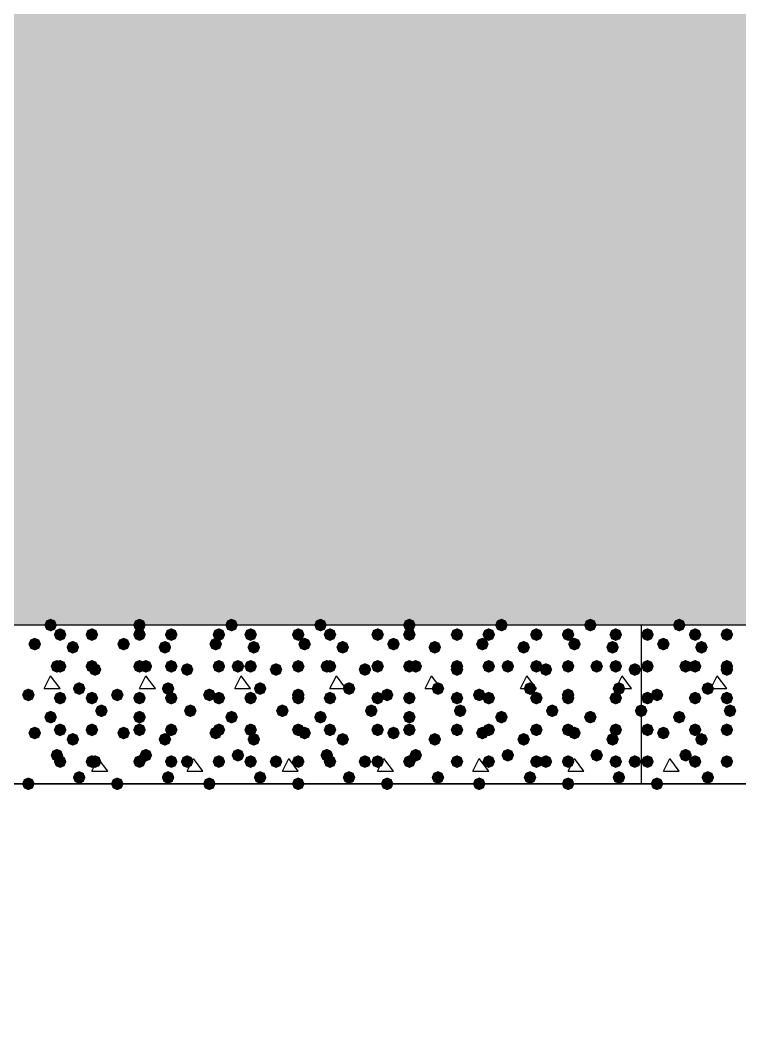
# Model space of a CAD drawing. Header units: millimetres. Extents: x 0 to 420, y 0 to 297.
# Drawn here: x 101.75 to 111.34, y 179.98 to 193.61 of the extents above; entities that cross this region are included whole.
import ezdxf

# ---------------------------------------------------------------- set-up
doc = ezdxf.new("R2010")
doc.units = ezdxf.units.MM
doc.layers.get('0').update_dxf_attribs({"linetype": 'CONTINUOUS'})

msp = doc.modelspace()

# ---------------------------------------------------------------- hatches: boundary and pattern name
at = {"true_color": 0x000008}
h = msp.add_hatch(color=0, dxfattribs=at)
h.paths.add_polyline_path([(194.775667, 204.639333), (33.401, 204.639333), (194.775667, 185.547)], flags=0)
h.paths.add_polyline_path([(33.401, 204.639333), (194.775667, 185.547), (33.401, 185.547)], flags=0)
for points in [[(102.235, 185.547), (102.210129, 185.487204), (102.150333, 185.462333), (102.090538, 185.487204), (102.065667, 185.547), (102.090537, 185.606796), (102.150333, 185.631667), (102.210129, 185.606796)], [(103.420333, 185.547), (103.395463, 185.487204), (103.335667, 185.462333), (103.275871, 185.487204), (103.251, 185.547), (103.275871, 185.606796), (103.335667, 185.631667), (103.395462, 185.606796)], [(104.648, 185.547), (104.623129, 185.487204), (104.563333, 185.462333), (104.503537, 185.487204), (104.478667, 185.547), (104.503537, 185.606796), (104.563333, 185.631667), (104.623129, 185.606796)], [(105.833333, 185.547), (105.808463, 185.487204), (105.748667, 185.462333), (105.688871, 185.487204), (105.664, 185.547), (105.688871, 185.606796), (105.748667, 185.631667), (105.808462, 185.606796)], [(107.018667, 185.547), (106.993796, 185.487204), (106.934, 185.462333), (106.874204, 185.487204), (106.849333, 185.547), (106.874204, 185.606796), (106.934, 185.631667), (106.993796, 185.606796)], [(108.246333, 185.547), (108.221463, 185.487204), (108.161667, 185.462333), (108.101871, 185.487204), (108.077, 185.547), (108.101871, 185.606796), (108.161667, 185.631667), (108.221462, 185.606796)], [(109.431667, 185.547), (109.406796, 185.487204), (109.347, 185.462333), (109.287204, 185.487204), (109.262333, 185.547), (109.287204, 185.606796), (109.347, 185.631667), (109.406796, 185.606796)], [(102.362, 185.42), (102.337129, 185.360204), (102.277333, 185.335333), (102.217538, 185.360204), (102.192667, 185.42), (102.217537, 185.479796), (102.277333, 185.504667), (102.337129, 185.479796)], [(102.785333, 185.42), (102.760463, 185.360204), (102.700667, 185.335333), (102.640871, 185.360204), (102.616, 185.42), (102.640871, 185.479796), (102.700667, 185.504667), (102.760462, 185.479796)], [(103.420333, 185.42), (103.395463, 185.360204), (103.335667, 185.335333), (103.275871, 185.360204), (103.251, 185.42), (103.275871, 185.479796), (103.335667, 185.504667), (103.395462, 185.479796)], [(103.843667, 185.42), (103.818796, 185.360204), (103.759, 185.335333), (103.699204, 185.360204), (103.674333, 185.42), (103.699204, 185.479796), (103.759, 185.504667), (103.818796, 185.479796)], [(104.478667, 185.42), (104.453796, 185.360204), (104.394, 185.335333), (104.334204, 185.360204), (104.309333, 185.42), (104.334204, 185.479796), (104.394, 185.504667), (104.453796, 185.479796)], [(104.902, 185.42), (104.877129, 185.360204), (104.817333, 185.335333), (104.757538, 185.360204), (104.732667, 185.42), (104.757537, 185.479796), (104.817333, 185.504667), (104.877129, 185.479796)], [(105.537, 185.42), (105.512129, 185.360204), (105.452333, 185.335333), (105.392538, 185.360204), (105.367667, 185.42), (105.392537, 185.479796), (105.452333, 185.504667), (105.512129, 185.479796)], [(105.960333, 185.42), (105.935463, 185.360204), (105.875667, 185.335333), (105.815871, 185.360204), (105.791, 185.42), (105.815871, 185.479796), (105.875667, 185.504667), (105.935462, 185.479796)], [(106.595333, 185.42), (106.570463, 185.360204), (106.510667, 185.335333), (106.450871, 185.360204), (106.426, 185.42), (106.450871, 185.479796), (106.510667, 185.504667), (106.570462, 185.479796)], [(107.018667, 185.42), (106.993796, 185.360204), (106.934, 185.335333), (106.874204, 185.360204), (106.849333, 185.42), (106.874204, 185.479796), (106.934, 185.504667), (106.993796, 185.479796)], [(107.653667, 185.42), (107.628796, 185.360204), (107.569, 185.335333), (107.509204, 185.360204), (107.484333, 185.42), (107.509204, 185.479796), (107.569, 185.504667), (107.628796, 185.479796)], [(108.077, 185.42), (108.052129, 185.360204), (107.992333, 185.335333), (107.932538, 185.360204), (107.907667, 185.42), (107.932537, 185.479796), (107.992333, 185.504667), (108.052129, 185.479796)], [(108.712, 185.42), (108.687129, 185.360204), (108.627333, 185.335333), (108.567538, 185.360204), (108.542667, 185.42), (108.567537, 185.479796), (108.627333, 185.504667), (108.687129, 185.479796)], [(109.135333, 185.42), (109.110463, 185.360204), (109.050667, 185.335333), (108.990871, 185.360204), (108.966, 185.42), (108.990871, 185.479796), (109.050667, 185.504667), (109.110462, 185.479796)], [(109.770333, 185.42), (109.745463, 185.360204), (109.685667, 185.335333), (109.625871, 185.360204), (109.601, 185.42), (109.625871, 185.479796), (109.685667, 185.504667), (109.745462, 185.479796)], [(102.023333, 185.293), (101.998463, 185.233204), (101.938667, 185.208333), (101.878871, 185.233204), (101.854, 185.293), (101.878871, 185.352796), (101.938667, 185.377667), (101.998462, 185.352796)], [(103.208667, 185.293), (103.183796, 185.233204), (103.124, 185.208333), (103.064204, 185.233204), (103.039333, 185.293), (103.064204, 185.352796), (103.124, 185.377667), (103.183796, 185.352796)], [(104.436333, 185.293), (104.411463, 185.233204), (104.351667, 185.208333), (104.291871, 185.233204), (104.267, 185.293), (104.291871, 185.352796), (104.351667, 185.377667), (104.411462, 185.352796)], [(105.621667, 185.293), (105.596796, 185.233204), (105.537, 185.208333), (105.477204, 185.233204), (105.452333, 185.293), (105.477204, 185.352796), (105.537, 185.377667), (105.596796, 185.352796)], [(106.807, 185.293), (106.782129, 185.233204), (106.722333, 185.208333), (106.662538, 185.233204), (106.637667, 185.293), (106.662537, 185.352796), (106.722333, 185.377667), (106.782129, 185.352796)], [(107.992333, 185.293), (107.967463, 185.233204), (107.907667, 185.208333), (107.847871, 185.233204), (107.823, 185.293), (107.847871, 185.352796), (107.907667, 185.377667), (107.967462, 185.352796)], [(109.22, 185.293), (109.195129, 185.233204), (109.135333, 185.208333), (109.075538, 185.233204), (109.050667, 185.293), (109.075537, 185.352796), (109.135333, 185.377667), (109.195129, 185.352796)], [(102.531333, 185.250667), (102.506463, 185.190871), (102.446667, 185.166), (102.386871, 185.190871), (102.362, 185.250667), (102.386871, 185.310462), (102.446667, 185.335333), (102.506462, 185.310463)], [(103.759, 185.250667), (103.734129, 185.190871), (103.674333, 185.166), (103.614538, 185.190871), (103.589667, 185.250667), (103.614537, 185.310462), (103.674333, 185.335333), (103.734129, 185.310463)], [(104.944333, 185.250667), (104.919462, 185.190871), (104.859667, 185.166), (104.799871, 185.190871), (104.775, 185.250667), (104.799871, 185.310462), (104.859667, 185.335333), (104.919462, 185.310463)], [(106.129667, 185.250667), (106.104796, 185.190871), (106.045, 185.166), (105.985204, 185.190871), (105.960333, 185.250667), (105.985204, 185.310462), (106.045, 185.335333), (106.104796, 185.310463)], [(107.357333, 185.250667), (107.332463, 185.190871), (107.272667, 185.166), (107.212871, 185.190871), (107.188, 185.250667), (107.212871, 185.310462), (107.272667, 185.335333), (107.332462, 185.310463)], [(108.542667, 185.250667), (108.517796, 185.190871), (108.458, 185.166), (108.398204, 185.190871), (108.373333, 185.250667), (108.398204, 185.310462), (108.458, 185.335333), (108.517796, 185.310463)], [(109.728, 185.250667), (109.703129, 185.190871), (109.643333, 185.166), (109.583537, 185.190871), (109.558667, 185.250667), (109.583537, 185.310462), (109.643333, 185.335333), (109.703129, 185.310463)], [(102.319667, 184.996667), (102.294796, 184.936871), (102.235, 184.912), (102.175204, 184.936871), (102.150333, 184.996667), (102.175204, 185.056462), (102.235, 185.081333), (102.294796, 185.056463)], [(102.362, 184.996667), (102.337129, 184.936871), (102.277333, 184.912), (102.217538, 184.936871), (102.192667, 184.996667), (102.217537, 185.056462), (102.277333, 185.081333), (102.337129, 185.056463)], [(102.785333, 184.996667), (102.760463, 184.936871), (102.700667, 184.912), (102.640871, 184.936871), (102.616, 184.996667), (102.640871, 185.056462), (102.700667, 185.081333), (102.760462, 185.056463)], [(103.420333, 184.996667), (103.395463, 184.936871), (103.335667, 184.912), (103.275871, 184.936871), (103.251, 184.996667), (103.275871, 185.056462), (103.335667, 185.081333), (103.395462, 185.056463)], [(103.505, 184.996667), (103.480129, 184.936871), (103.420333, 184.912), (103.360538, 184.936871), (103.335667, 184.996667), (103.360537, 185.056462), (103.420333, 185.081333), (103.480129, 185.056463)], [(103.843667, 184.996667), (103.818796, 184.936871), (103.759, 184.912), (103.699204, 184.936871), (103.674333, 184.996667), (103.699204, 185.056462), (103.759, 185.081333), (103.818796, 185.056463)], [(104.478667, 184.996667), (104.453796, 184.936871), (104.394, 184.912), (104.334204, 184.936871), (104.309333, 184.996667), (104.334204, 185.056462), (104.394, 185.081333), (104.453796, 185.056463)], [(104.732667, 184.996667), (104.707796, 184.936871), (104.648, 184.912), (104.588204, 184.936871), (104.563333, 184.996667), (104.588204, 185.056462), (104.648, 185.081333), (104.707796, 185.056463)], [(104.902, 184.996667), (104.877129, 184.936871), (104.817333, 184.912), (104.757538, 184.936871), (104.732667, 184.996667), (104.757537, 185.056462), (104.817333, 185.081333), (104.877129, 185.056463)], [(105.537, 184.996667), (105.512129, 184.936871), (105.452333, 184.912), (105.392538, 184.936871), (105.367667, 184.996667), (105.392537, 185.056462), (105.452333, 185.081333), (105.512129, 185.056463)], [(105.918, 184.996667), (105.893129, 184.936871), (105.833333, 184.912), (105.773537, 184.936871), (105.748667, 184.996667), (105.773537, 185.056462), (105.833333, 185.081333), (105.893129, 185.056463)], [(105.960333, 184.996667), (105.935463, 184.936871), (105.875667, 184.912), (105.815871, 184.936871), (105.791, 184.996667), (105.815871, 185.056462), (105.875667, 185.081333), (105.935462, 185.056463)], [(106.595333, 184.996667), (106.570463, 184.936871), (106.510667, 184.912), (106.450871, 184.936871), (106.426, 184.996667), (106.450871, 185.056462), (106.510667, 185.081333), (106.570462, 185.056463)], [(107.018667, 184.996667), (106.993796, 184.936871), (106.934, 184.912), (106.874204, 184.936871), (106.849333, 184.996667), (106.874204, 185.056462), (106.934, 185.081333), (106.993796, 185.056463)], [(107.103333, 184.996667), (107.078463, 184.936871), (107.018667, 184.912), (106.958871, 184.936871), (106.934, 184.996667), (106.958871, 185.056462), (107.018667, 185.081333), (107.078462, 185.056463)], [(107.653667, 184.996667), (107.628796, 184.936871), (107.569, 184.912), (107.509204, 184.936871), (107.484333, 184.996667), (107.509204, 185.056462), (107.569, 185.081333), (107.628796, 185.056463)], [(108.077, 184.996667), (108.052129, 184.936871), (107.992333, 184.912), (107.932538, 184.936871), (107.907667, 184.996667), (107.932537, 185.056462), (107.992333, 185.081333), (108.052129, 185.056463)], [(108.331, 184.996667), (108.306129, 184.936871), (108.246333, 184.912), (108.186537, 184.936871), (108.161667, 184.996667), (108.186537, 185.056462), (108.246333, 185.081333), (108.306129, 185.056463)], [(108.712, 184.996667), (108.687129, 184.936871), (108.627333, 184.912), (108.567538, 184.936871), (108.542667, 184.996667), (108.567537, 185.056462), (108.627333, 185.081333), (108.687129, 185.056463)], [(109.135333, 184.996667), (109.110463, 184.936871), (109.050667, 184.912), (108.990871, 184.936871), (108.966, 184.996667), (108.990871, 185.056462), (109.050667, 185.081333), (109.110462, 185.056463)], [(109.516333, 184.996667), (109.491463, 184.936871), (109.431667, 184.912), (109.371871, 184.936871), (109.347, 184.996667), (109.371871, 185.056462), (109.431667, 185.081333), (109.491462, 185.056463)], [(109.770333, 184.996667), (109.745463, 184.936871), (109.685667, 184.912), (109.625871, 184.936871), (109.601, 184.996667), (109.625871, 185.056462), (109.685667, 185.081333), (109.745462, 185.056463)], [(102.827667, 184.954333), (102.802796, 184.894537), (102.743, 184.869667), (102.683204, 184.894537), (102.658333, 184.954333), (102.683204, 185.014129), (102.743, 185.039), (102.802796, 185.014129)], [(104.055333, 184.954333), (104.030463, 184.894537), (103.970667, 184.869667), (103.910871, 184.894537), (103.886, 184.954333), (103.910871, 185.014129), (103.970667, 185.039), (104.030462, 185.014129)], [(105.240667, 184.954333), (105.215796, 184.894537), (105.156, 184.869667), (105.096204, 184.894537), (105.071333, 184.954333), (105.096204, 185.014129), (105.156, 185.039), (105.215796, 185.014129)], [(106.426, 184.954333), (106.401129, 184.894537), (106.341333, 184.869667), (106.281537, 184.894537), (106.256667, 184.954333), (106.281537, 185.014129), (106.341333, 185.039), (106.401129, 185.014129)], [(107.653667, 184.954333), (107.628796, 184.894537), (107.569, 184.869667), (107.509204, 184.894537), (107.484333, 184.954333), (107.509204, 185.014129), (107.569, 185.039), (107.628796, 185.014129)], [(108.839, 184.954333), (108.814129, 184.894537), (108.754333, 184.869667), (108.694538, 184.894537), (108.669667, 184.954333), (108.694537, 185.014129), (108.754333, 185.039), (108.814129, 185.014129)], [(110.024333, 184.954333), (109.999462, 184.894537), (109.939667, 184.869667), (109.879871, 184.894537), (109.855, 184.954333), (109.879871, 185.014129), (109.939667, 185.039), (109.999462, 185.014129)], [(101.938667, 184.615667), (101.913796, 184.555871), (101.854, 184.531), (101.794204, 184.555871), (101.769333, 184.615667), (101.794204, 184.675462), (101.854, 184.700333), (101.913796, 184.675463)], [(102.616, 184.700333), (102.591129, 184.640537), (102.531333, 184.615667), (102.471537, 184.640537), (102.446667, 184.700333), (102.471537, 184.760129), (102.531333, 184.785), (102.591129, 184.760129)], [(103.124, 184.615667), (103.099129, 184.555871), (103.039333, 184.531), (102.979538, 184.555871), (102.954667, 184.615667), (102.979537, 184.675462), (103.039333, 184.700333), (103.099129, 184.675463)], [(103.801333, 184.700333), (103.776462, 184.640537), (103.716667, 184.615667), (103.656871, 184.640537), (103.632, 184.700333), (103.656871, 184.760129), (103.716667, 184.785), (103.776462, 184.760129)], [(104.351667, 184.615667), (104.326796, 184.555871), (104.267, 184.531), (104.207204, 184.555871), (104.182333, 184.615667), (104.207204, 184.675462), (104.267, 184.700333), (104.326796, 184.675463)], [(105.029, 184.700333), (105.004129, 184.640537), (104.944333, 184.615667), (104.884538, 184.640537), (104.859667, 184.700333), (104.884537, 184.760129), (104.944333, 184.785), (105.004129, 184.760129)], [(105.537, 184.615667), (105.512129, 184.555871), (105.452333, 184.531), (105.392538, 184.555871), (105.367667, 184.615667), (105.392537, 184.675462), (105.452333, 184.700333), (105.512129, 184.675463)], [(106.214333, 184.700333), (106.189462, 184.640537), (106.129667, 184.615667), (106.069871, 184.640537), (106.045, 184.700333), (106.069871, 184.760129), (106.129667, 184.785), (106.189462, 184.760129)], [(106.722333, 184.615667), (106.697463, 184.555871), (106.637667, 184.531), (106.577871, 184.555871), (106.553, 184.615667), (106.577871, 184.675462), (106.637667, 184.700333), (106.697462, 184.675463)], [(107.399667, 184.700333), (107.374796, 184.640537), (107.315, 184.615667), (107.255204, 184.640537), (107.230333, 184.700333), (107.255204, 184.760129), (107.315, 184.785), (107.374796, 184.760129)], [(107.95, 184.615667), (107.925129, 184.555871), (107.865333, 184.531), (107.805538, 184.555871), (107.780667, 184.615667), (107.805537, 184.675462), (107.865333, 184.700333), (107.925129, 184.675463)], [(108.627333, 184.700333), (108.602463, 184.640537), (108.542667, 184.615667), (108.482871, 184.640537), (108.458, 184.700333), (108.482871, 184.760129), (108.542667, 184.785), (108.602462, 184.760129)], [(109.135333, 184.615667), (109.110463, 184.555871), (109.050667, 184.531), (108.990871, 184.555871), (108.966, 184.615667), (108.990871, 184.675462), (109.050667, 184.700333), (109.110462, 184.675463)], [(109.812667, 184.700333), (109.787796, 184.640537), (109.728, 184.615667), (109.668204, 184.640537), (109.643333, 184.700333), (109.668204, 184.760129), (109.728, 184.785), (109.787796, 184.760129)], [(102.362, 184.573333), (102.337129, 184.513537), (102.277333, 184.488667), (102.217538, 184.513537), (102.192667, 184.573333), (102.217537, 184.633129), (102.277333, 184.658), (102.337129, 184.633129)], [(102.785333, 184.573333), (102.760463, 184.513537), (102.700667, 184.488667), (102.640871, 184.513537), (102.616, 184.573333), (102.640871, 184.633129), (102.700667, 184.658), (102.760462, 184.633129)], [(103.420333, 184.573333), (103.395463, 184.513537), (103.335667, 184.488667), (103.275871, 184.513537), (103.251, 184.573333), (103.275871, 184.633129), (103.335667, 184.658), (103.395462, 184.633129)], [(103.843667, 184.573333), (103.818796, 184.513537), (103.759, 184.488667), (103.699204, 184.513537), (103.674333, 184.573333), (103.699204, 184.633129), (103.759, 184.658), (103.818796, 184.633129)], [(104.478667, 184.573333), (104.453796, 184.513537), (104.394, 184.488667), (104.334204, 184.513537), (104.309333, 184.573333), (104.334204, 184.633129), (104.394, 184.658), (104.453796, 184.633129)], [(104.902, 184.573333), (104.877129, 184.513537), (104.817333, 184.488667), (104.757538, 184.513537), (104.732667, 184.573333), (104.757537, 184.633129), (104.817333, 184.658), (104.877129, 184.633129)], [(105.537, 184.573333), (105.512129, 184.513537), (105.452333, 184.488667), (105.392538, 184.513537), (105.367667, 184.573333), (105.392537, 184.633129), (105.452333, 184.658), (105.512129, 184.633129)], [(105.960333, 184.573333), (105.935463, 184.513537), (105.875667, 184.488667), (105.815871, 184.513537), (105.791, 184.573333), (105.815871, 184.633129), (105.875667, 184.658), (105.935462, 184.633129)], [(106.595333, 184.573333), (106.570463, 184.513537), (106.510667, 184.488667), (106.450871, 184.513537), (106.426, 184.573333), (106.450871, 184.633129), (106.510667, 184.658), (106.570462, 184.633129)], [(107.018667, 184.573333), (106.993796, 184.513537), (106.934, 184.488667), (106.874204, 184.513537), (106.849333, 184.573333), (106.874204, 184.633129), (106.934, 184.658), (106.993796, 184.633129)], [(107.653667, 184.573333), (107.628796, 184.513537), (107.569, 184.488667), (107.509204, 184.513537), (107.484333, 184.573333), (107.509204, 184.633129), (107.569, 184.658), (107.628796, 184.633129)], [(108.077, 184.573333), (108.052129, 184.513537), (107.992333, 184.488667), (107.932538, 184.513537), (107.907667, 184.573333), (107.932537, 184.633129), (107.992333, 184.658), (108.052129, 184.633129)], [(108.712, 184.573333), (108.687129, 184.513537), (108.627333, 184.488667), (108.567538, 184.513537), (108.542667, 184.573333), (108.567537, 184.633129), (108.627333, 184.658), (108.687129, 184.633129)], [(109.135333, 184.573333), (109.110463, 184.513537), (109.050667, 184.488667), (108.990871, 184.513537), (108.966, 184.573333), (108.990871, 184.633129), (109.050667, 184.658), (109.110462, 184.633129)], [(109.770333, 184.573333), (109.745463, 184.513537), (109.685667, 184.488667), (109.625871, 184.513537), (109.601, 184.573333), (109.625871, 184.633129), (109.685667, 184.658), (109.745462, 184.633129)], [(102.235, 184.319333), (102.210129, 184.259537), (102.150333, 184.234667), (102.090538, 184.259537), (102.065667, 184.319333), (102.090537, 184.379129), (102.150333, 184.404), (102.210129, 184.379129)], [(102.912333, 184.404), (102.887463, 184.344204), (102.827667, 184.319333), (102.767871, 184.344204), (102.743, 184.404), (102.767871, 184.463796), (102.827667, 184.488667), (102.887462, 184.463796)], [(103.420333, 184.319333), (103.395463, 184.259537), (103.335667, 184.234667), (103.275871, 184.259537), (103.251, 184.319333), (103.275871, 184.379129), (103.335667, 184.404), (103.395462, 184.379129)], [(104.097667, 184.404), (104.072796, 184.344204), (104.013, 184.319333), (103.953204, 184.344204), (103.928333, 184.404), (103.953204, 184.463796), (104.013, 184.488667), (104.072796, 184.463796)], [(104.648, 184.319333), (104.623129, 184.259537), (104.563333, 184.234667), (104.503537, 184.259537), (104.478667, 184.319333), (104.503537, 184.379129), (104.563333, 184.404), (104.623129, 184.379129)], [(105.325333, 184.404), (105.300463, 184.344204), (105.240667, 184.319333), (105.180871, 184.344204), (105.156, 184.404), (105.180871, 184.463796), (105.240667, 184.488667), (105.300462, 184.463796)], [(105.833333, 184.319333), (105.808463, 184.259537), (105.748667, 184.234667), (105.688871, 184.259537), (105.664, 184.319333), (105.688871, 184.379129), (105.748667, 184.404), (105.808462, 184.379129)], [(106.510667, 184.404), (106.485796, 184.344204), (106.426, 184.319333), (106.366204, 184.344204), (106.341333, 184.404), (106.366204, 184.463796), (106.426, 184.488667), (106.485796, 184.463796)], [(107.018667, 184.319333), (106.993796, 184.259537), (106.934, 184.234667), (106.874204, 184.259537), (106.849333, 184.319333), (106.874204, 184.379129), (106.934, 184.404), (106.993796, 184.379129)], [(107.696, 184.404), (107.671129, 184.344204), (107.611333, 184.319333), (107.551537, 184.344204), (107.526667, 184.404), (107.551537, 184.463796), (107.611333, 184.488667), (107.671129, 184.463796)], [(108.246333, 184.319333), (108.221463, 184.259537), (108.161667, 184.234667), (108.101871, 184.259537), (108.077, 184.319333), (108.101871, 184.379129), (108.161667, 184.404), (108.221462, 184.379129)], [(108.923667, 184.404), (108.898796, 184.344204), (108.839, 184.319333), (108.779204, 184.344204), (108.754333, 184.404), (108.779204, 184.463796), (108.839, 184.488667), (108.898796, 184.463796)], [(109.431667, 184.319333), (109.406796, 184.259537), (109.347, 184.234667), (109.287204, 184.259537), (109.262333, 184.319333), (109.287204, 184.379129), (109.347, 184.404), (109.406796, 184.379129)], [(110.109, 184.404), (110.084129, 184.344204), (110.024333, 184.319333), (109.964538, 184.344204), (109.939667, 184.404), (109.964537, 184.463796), (110.024333, 184.488667), (110.084129, 184.463796)], [(102.023333, 184.107667), (101.998463, 184.047871), (101.938667, 184.023), (101.878871, 184.047871), (101.854, 184.107667), (101.878871, 184.167462), (101.938667, 184.192333), (101.998462, 184.167463)], [(102.362, 184.15), (102.337129, 184.090204), (102.277333, 184.065333), (102.217538, 184.090204), (102.192667, 184.15), (102.217537, 184.209796), (102.277333, 184.234667), (102.337129, 184.209796)], [(102.785333, 184.15), (102.760463, 184.090204), (102.700667, 184.065333), (102.640871, 184.090204), (102.616, 184.15), (102.640871, 184.209796), (102.700667, 184.234667), (102.760462, 184.209796)], [(103.208667, 184.107667), (103.183796, 184.047871), (103.124, 184.023), (103.064204, 184.047871), (103.039333, 184.107667), (103.064204, 184.167462), (103.124, 184.192333), (103.183796, 184.167463)], [(103.420333, 184.15), (103.395463, 184.090204), (103.335667, 184.065333), (103.275871, 184.090204), (103.251, 184.15), (103.275871, 184.209796), (103.335667, 184.234667), (103.395462, 184.209796)], [(103.843667, 184.15), (103.818796, 184.090204), (103.759, 184.065333), (103.699204, 184.090204), (103.674333, 184.15), (103.699204, 184.209796), (103.759, 184.234667), (103.818796, 184.209796)], [(104.436333, 184.107667), (104.411463, 184.047871), (104.351667, 184.023), (104.291871, 184.047871), (104.267, 184.107667), (104.291871, 184.167462), (104.351667, 184.192333), (104.411462, 184.167463)], [(104.478667, 184.15), (104.453796, 184.090204), (104.394, 184.065333), (104.334204, 184.090204), (104.309333, 184.15), (104.334204, 184.209796), (104.394, 184.234667), (104.453796, 184.209796)], [(104.902, 184.15), (104.877129, 184.090204), (104.817333, 184.065333), (104.757538, 184.090204), (104.732667, 184.15), (104.757537, 184.209796), (104.817333, 184.234667), (104.877129, 184.209796)], [(105.537, 184.15), (105.512129, 184.090204), (105.452333, 184.065333), (105.392538, 184.090204), (105.367667, 184.15), (105.392537, 184.209796), (105.452333, 184.234667), (105.512129, 184.209796)], [(105.621667, 184.107667), (105.596796, 184.047871), (105.537, 184.023), (105.477204, 184.047871), (105.452333, 184.107667), (105.477204, 184.167462), (105.537, 184.192333), (105.596796, 184.167463)], [(105.960333, 184.15), (105.935463, 184.090204), (105.875667, 184.065333), (105.815871, 184.090204), (105.791, 184.15), (105.815871, 184.209796), (105.875667, 184.234667), (105.935462, 184.209796)], [(106.595333, 184.15), (106.570463, 184.090204), (106.510667, 184.065333), (106.450871, 184.090204), (106.426, 184.15), (106.450871, 184.209796), (106.510667, 184.234667), (106.570462, 184.209796)], [(106.807, 184.107667), (106.782129, 184.047871), (106.722333, 184.023), (106.662538, 184.047871), (106.637667, 184.107667), (106.662537, 184.167462), (106.722333, 184.192333), (106.782129, 184.167463)], [(107.018667, 184.15), (106.993796, 184.090204), (106.934, 184.065333), (106.874204, 184.090204), (106.849333, 184.15), (106.874204, 184.209796), (106.934, 184.234667), (106.993796, 184.209796)], [(107.653667, 184.15), (107.628796, 184.090204), (107.569, 184.065333), (107.509204, 184.090204), (107.484333, 184.15), (107.509204, 184.209796), (107.569, 184.234667), (107.628796, 184.209796)], [(107.992333, 184.107667), (107.967463, 184.047871), (107.907667, 184.023), (107.847871, 184.047871), (107.823, 184.107667), (107.847871, 184.167462), (107.907667, 184.192333), (107.967462, 184.167463)], [(108.077, 184.15), (108.052129, 184.090204), (107.992333, 184.065333), (107.932538, 184.090204), (107.907667, 184.15), (107.932537, 184.209796), (107.992333, 184.234667), (108.052129, 184.209796)], [(108.712, 184.15), (108.687129, 184.090204), (108.627333, 184.065333), (108.567538, 184.090204), (108.542667, 184.15), (108.567537, 184.209796), (108.627333, 184.234667), (108.687129, 184.209796)], [(109.135333, 184.15), (109.110463, 184.090204), (109.050667, 184.065333), (108.990871, 184.090204), (108.966, 184.15), (108.990871, 184.209796), (109.050667, 184.234667), (109.110462, 184.209796)], [(109.22, 184.107667), (109.195129, 184.047871), (109.135333, 184.023), (109.075538, 184.047871), (109.050667, 184.107667), (109.075537, 184.167462), (109.135333, 184.192333), (109.195129, 184.167463)], [(109.770333, 184.15), (109.745463, 184.090204), (109.685667, 184.065333), (109.625871, 184.090204), (109.601, 184.15), (109.625871, 184.209796), (109.685667, 184.234667), (109.745462, 184.209796)], [(102.531333, 184.023), (102.506463, 183.963204), (102.446667, 183.938333), (102.386871, 183.963204), (102.362, 184.023), (102.386871, 184.082796), (102.446667, 184.107667), (102.506462, 184.082796)], [(103.759, 184.023), (103.734129, 183.963204), (103.674333, 183.938333), (103.614538, 183.963204), (103.589667, 184.023), (103.614537, 184.082796), (103.674333, 184.107667), (103.734129, 184.082796)], [(104.944333, 184.023), (104.919462, 183.963204), (104.859667, 183.938333), (104.799871, 183.963204), (104.775, 184.023), (104.799871, 184.082796), (104.859667, 184.107667), (104.919462, 184.082796)], [(106.129667, 184.023), (106.104796, 183.963204), (106.045, 183.938333), (105.985204, 183.963204), (105.960333, 184.023), (105.985204, 184.082796), (106.045, 184.107667), (106.104796, 184.082796)], [(107.357333, 184.023), (107.332463, 183.963204), (107.272667, 183.938333), (107.212871, 183.963204), (107.188, 184.023), (107.212871, 184.082796), (107.272667, 184.107667), (107.332462, 184.082796)], [(108.542667, 184.023), (108.517796, 183.963204), (108.458, 183.938333), (108.398204, 183.963204), (108.373333, 184.023), (108.398204, 184.082796), (108.458, 184.107667), (108.517796, 184.082796)], [(109.728, 184.023), (109.703129, 183.963204), (109.643333, 183.938333), (109.583537, 183.963204), (109.558667, 184.023), (109.583537, 184.082796), (109.643333, 184.107667), (109.703129, 184.082796)], [(102.319667, 183.811333), (102.294796, 183.751537), (102.235, 183.726667), (102.175204, 183.751537), (102.150333, 183.811333), (102.175204, 183.871129), (102.235, 183.896), (102.294796, 183.871129)], [(103.505, 183.811333), (103.480129, 183.751537), (103.420333, 183.726667), (103.360538, 183.751537), (103.335667, 183.811333), (103.360537, 183.871129), (103.420333, 183.896), (103.480129, 183.871129)], [(104.732667, 183.811333), (104.707796, 183.751537), (104.648, 183.726667), (104.588204, 183.751537), (104.563333, 183.811333), (104.588204, 183.871129), (104.648, 183.896), (104.707796, 183.871129)], [(105.918, 183.811333), (105.893129, 183.751537), (105.833333, 183.726667), (105.773537, 183.751537), (105.748667, 183.811333), (105.773537, 183.871129), (105.833333, 183.896), (105.893129, 183.871129)], [(107.103333, 183.811333), (107.078463, 183.751537), (107.018667, 183.726667), (106.958871, 183.751537), (106.934, 183.811333), (106.958871, 183.871129), (107.018667, 183.896), (107.078462, 183.871129)], [(108.331, 183.811333), (108.306129, 183.751537), (108.246333, 183.726667), (108.186537, 183.751537), (108.161667, 183.811333), (108.186537, 183.871129), (108.246333, 183.896), (108.306129, 183.871129)], [(109.516333, 183.811333), (109.491463, 183.751537), (109.431667, 183.726667), (109.371871, 183.751537), (109.347, 183.811333), (109.371871, 183.871129), (109.431667, 183.896), (109.491462, 183.871129)], [(102.362, 183.726667), (102.337129, 183.666871), (102.277333, 183.642), (102.217538, 183.666871), (102.192667, 183.726667), (102.217537, 183.786462), (102.277333, 183.811333), (102.337129, 183.786463)], [(102.785333, 183.726667), (102.760463, 183.666871), (102.700667, 183.642), (102.640871, 183.666871), (102.616, 183.726667), (102.640871, 183.786462), (102.700667, 183.811333), (102.760462, 183.786463)], [(102.827667, 183.726667), (102.802796, 183.666871), (102.743, 183.642), (102.683204, 183.666871), (102.658333, 183.726667), (102.683204, 183.786462), (102.743, 183.811333), (102.802796, 183.786463)], [(103.420333, 183.726667), (103.395463, 183.666871), (103.335667, 183.642), (103.275871, 183.666871), (103.251, 183.726667), (103.275871, 183.786462), (103.335667, 183.811333), (103.395462, 183.786463)], [(103.843667, 183.726667), (103.818796, 183.666871), (103.759, 183.642), (103.699204, 183.666871), (103.674333, 183.726667), (103.699204, 183.786462), (103.759, 183.811333), (103.818796, 183.786463)], [(104.055333, 183.726667), (104.030463, 183.666871), (103.970667, 183.642), (103.910871, 183.666871), (103.886, 183.726667), (103.910871, 183.786462), (103.970667, 183.811333), (104.030462, 183.786463)], [(104.478667, 183.726667), (104.453796, 183.666871), (104.394, 183.642), (104.334204, 183.666871), (104.309333, 183.726667), (104.334204, 183.786462), (104.394, 183.811333), (104.453796, 183.786463)], [(104.902, 183.726667), (104.877129, 183.666871), (104.817333, 183.642), (104.757538, 183.666871), (104.732667, 183.726667), (104.757537, 183.786462), (104.817333, 183.811333), (104.877129, 183.786463)], [(105.240667, 183.726667), (105.215796, 183.666871), (105.156, 183.642), (105.096204, 183.666871), (105.071333, 183.726667), (105.096204, 183.786462), (105.156, 183.811333), (105.215796, 183.786463)], [(105.537, 183.726667), (105.512129, 183.666871), (105.452333, 183.642), (105.392538, 183.666871), (105.367667, 183.726667), (105.392537, 183.786462), (105.452333, 183.811333), (105.512129, 183.786463)], [(105.960333, 183.726667), (105.935463, 183.666871), (105.875667, 183.642), (105.815871, 183.666871), (105.791, 183.726667), (105.815871, 183.786462), (105.875667, 183.811333), (105.935462, 183.786463)], [(106.426, 183.726667), (106.401129, 183.666871), (106.341333, 183.642), (106.281537, 183.666871), (106.256667, 183.726667), (106.281537, 183.786462), (106.341333, 183.811333), (106.401129, 183.786463)], [(106.595333, 183.726667), (106.570463, 183.666871), (106.510667, 183.642), (106.450871, 183.666871), (106.426, 183.726667), (106.450871, 183.786462), (106.510667, 183.811333), (106.570462, 183.786463)], [(107.018667, 183.726667), (106.993796, 183.666871), (106.934, 183.642), (106.874204, 183.666871), (106.849333, 183.726667), (106.874204, 183.786462), (106.934, 183.811333), (106.993796, 183.786463)], [(107.653667, 183.726667), (107.628796, 183.666871), (107.569, 183.642), (107.509204, 183.666871), (107.484333, 183.726667), (107.509204, 183.786462), (107.569, 183.811333), (107.628796, 183.786463)], [(107.653667, 183.726667), (107.628796, 183.666871), (107.569, 183.642), (107.509204, 183.666871), (107.484333, 183.726667), (107.509204, 183.786462), (107.569, 183.811333), (107.628796, 183.786463)], [(108.077, 183.726667), (108.052129, 183.666871), (107.992333, 183.642), (107.932538, 183.666871), (107.907667, 183.726667), (107.932537, 183.786462), (107.992333, 183.811333), (108.052129, 183.786463)], [(108.712, 183.726667), (108.687129, 183.666871), (108.627333, 183.642), (108.567538, 183.666871), (108.542667, 183.726667), (108.567537, 183.786462), (108.627333, 183.811333), (108.687129, 183.786463)], [(108.839, 183.726667), (108.814129, 183.666871), (108.754333, 183.642), (108.694538, 183.666871), (108.669667, 183.726667), (108.694537, 183.786462), (108.754333, 183.811333), (108.814129, 183.786463)], [(109.135333, 183.726667), (109.110463, 183.666871), (109.050667, 183.642), (108.990871, 183.666871), (108.966, 183.726667), (108.990871, 183.786462), (109.050667, 183.811333), (109.110462, 183.786463)], [(109.770333, 183.726667), (109.745463, 183.666871), (109.685667, 183.642), (109.625871, 183.666871), (109.601, 183.726667), (109.625871, 183.786462), (109.685667, 183.811333), (109.745462, 183.786463)], [(110.024333, 183.726667), (109.999462, 183.666871), (109.939667, 183.642), (109.879871, 183.666871), (109.855, 183.726667), (109.879871, 183.786462), (109.939667, 183.811333), (109.999462, 183.786463)], [(102.616, 183.515), (102.591129, 183.455204), (102.531333, 183.430333), (102.471537, 183.455204), (102.446667, 183.515), (102.471537, 183.574796), (102.531333, 183.599667), (102.591129, 183.574796)], [(103.801333, 183.515), (103.776462, 183.455204), (103.716667, 183.430333), (103.656871, 183.455204), (103.632, 183.515), (103.656871, 183.574796), (103.716667, 183.599667), (103.776462, 183.574796)], [(105.029, 183.515), (105.004129, 183.455204), (104.944333, 183.430333), (104.884538, 183.455204), (104.859667, 183.515), (104.884537, 183.574796), (104.944333, 183.599667), (105.004129, 183.574796)], [(106.214333, 183.515), (106.189462, 183.455204), (106.129667, 183.430333), (106.069871, 183.455204), (106.045, 183.515), (106.069871, 183.574796), (106.129667, 183.599667), (106.189462, 183.574796)], [(107.399667, 183.515), (107.374796, 183.455204), (107.315, 183.430333), (107.255204, 183.455204), (107.230333, 183.515), (107.255204, 183.574796), (107.315, 183.599667), (107.374796, 183.574796)], [(108.627333, 183.515), (108.602463, 183.455204), (108.542667, 183.430333), (108.482871, 183.455204), (108.458, 183.515), (108.482871, 183.574796), (108.542667, 183.599667), (108.602462, 183.574796)], [(109.812667, 183.515), (109.787796, 183.455204), (109.728, 183.430333), (109.668204, 183.455204), (109.643333, 183.515), (109.668204, 183.574796), (109.728, 183.599667), (109.787796, 183.574796)], [(101.938667, 183.430333), (101.913796, 183.370537), (101.854, 183.345667), (101.794204, 183.370537), (101.769333, 183.430333), (101.794204, 183.490129), (101.854, 183.515), (101.913796, 183.490129)], [(103.124, 183.430333), (103.099129, 183.370537), (103.039333, 183.345667), (102.979538, 183.370537), (102.954667, 183.430333), (102.979537, 183.490129), (103.039333, 183.515), (103.099129, 183.490129)], [(104.351667, 183.430333), (104.326796, 183.370537), (104.267, 183.345667), (104.207204, 183.370537), (104.182333, 183.430333), (104.207204, 183.490129), (104.267, 183.515), (104.326796, 183.490129)], [(105.537, 183.430333), (105.512129, 183.370537), (105.452333, 183.345667), (105.392538, 183.370537), (105.367667, 183.430333), (105.392537, 183.490129), (105.452333, 183.515), (105.512129, 183.490129)], [(106.722333, 183.430333), (106.697463, 183.370537), (106.637667, 183.345667), (106.577871, 183.370537), (106.553, 183.430333), (106.577871, 183.490129), (106.637667, 183.515), (106.697462, 183.490129)], [(107.95, 183.430333), (107.925129, 183.370537), (107.865333, 183.345667), (107.805538, 183.370537), (107.780667, 183.430333), (107.805537, 183.490129), (107.865333, 183.515), (107.925129, 183.490129)], [(109.135333, 183.430333), (109.110463, 183.370537), (109.050667, 183.345667), (108.990871, 183.370537), (108.966, 183.430333), (108.990871, 183.490129), (109.050667, 183.515), (109.110462, 183.490129)]]:
    msp.add_hatch(color=0, dxfattribs=at).paths.add_polyline_path(points, flags=0)
at = {"true_color": 0x000007}
for points in [[(110.617, 185.547), (110.592129, 185.487204), (110.532333, 185.462333), (110.472538, 185.487204), (110.447667, 185.547), (110.472537, 185.606796), (110.532333, 185.631667), (110.592129, 185.606796)], [(110.193667, 185.42), (110.168796, 185.360204), (110.109, 185.335333), (110.049204, 185.360204), (110.024333, 185.42), (110.049204, 185.479796), (110.109, 185.504667), (110.168796, 185.479796)], [(110.828667, 185.42), (110.803796, 185.360204), (110.744, 185.335333), (110.684204, 185.360204), (110.659333, 185.42), (110.684204, 185.479796), (110.744, 185.504667), (110.803796, 185.479796)], [(111.252, 185.42), (111.227129, 185.360204), (111.167333, 185.335333), (111.107538, 185.360204), (111.082667, 185.42), (111.107537, 185.479796), (111.167333, 185.504667), (111.227129, 185.479796)], [(110.405333, 185.293), (110.380463, 185.233204), (110.320667, 185.208333), (110.260871, 185.233204), (110.236, 185.293), (110.260871, 185.352796), (110.320667, 185.377667), (110.380462, 185.352796)], [(110.913333, 185.250667), (110.888463, 185.190871), (110.828667, 185.166), (110.768871, 185.190871), (110.744, 185.250667), (110.768871, 185.310462), (110.828667, 185.335333), (110.888462, 185.310463)], [(110.193667, 184.996667), (110.168796, 184.936871), (110.109, 184.912), (110.049204, 184.936871), (110.024333, 184.996667), (110.049204, 185.056462), (110.109, 185.081333), (110.168796, 185.056463)], [(110.701667, 184.996667), (110.676796, 184.936871), (110.617, 184.912), (110.557204, 184.936871), (110.532333, 184.996667), (110.557204, 185.056462), (110.617, 185.081333), (110.676796, 185.056463)], [(110.828667, 184.996667), (110.803796, 184.936871), (110.744, 184.912), (110.684204, 184.936871), (110.659333, 184.996667), (110.684204, 185.056462), (110.744, 185.081333), (110.803796, 185.056463)], [(111.252, 184.996667), (111.227129, 184.936871), (111.167333, 184.912), (111.107538, 184.936871), (111.082667, 184.996667), (111.107537, 185.056462), (111.167333, 185.081333), (111.227129, 185.056463)], [(111.252, 184.954333), (111.227129, 184.894537), (111.167333, 184.869667), (111.107538, 184.894537), (111.082667, 184.954333), (111.107537, 185.014129), (111.167333, 185.039), (111.227129, 185.014129)], [(110.320667, 184.615667), (110.295796, 184.555871), (110.236, 184.531), (110.176204, 184.555871), (110.151333, 184.615667), (110.176204, 184.675462), (110.236, 184.700333), (110.295796, 184.675463)], [(110.998, 184.700333), (110.973129, 184.640537), (110.913333, 184.615667), (110.853537, 184.640537), (110.828667, 184.700333), (110.853537, 184.760129), (110.913333, 184.785), (110.973129, 184.760129)], [(110.193667, 184.573333), (110.168796, 184.513537), (110.109, 184.488667), (110.049204, 184.513537), (110.024333, 184.573333), (110.049204, 184.633129), (110.109, 184.658), (110.168796, 184.633129)], [(110.828667, 184.573333), (110.803796, 184.513537), (110.744, 184.488667), (110.684204, 184.513537), (110.659333, 184.573333), (110.684204, 184.633129), (110.744, 184.658), (110.803796, 184.633129)], [(111.252, 184.573333), (111.227129, 184.513537), (111.167333, 184.488667), (111.107538, 184.513537), (111.082667, 184.573333), (111.107537, 184.633129), (111.167333, 184.658), (111.227129, 184.633129)], [(110.617, 184.319333), (110.592129, 184.259537), (110.532333, 184.234667), (110.472538, 184.259537), (110.447667, 184.319333), (110.472537, 184.379129), (110.532333, 184.404), (110.592129, 184.379129)], [(111.294333, 184.404), (111.269462, 184.344204), (111.209667, 184.319333), (111.149871, 184.344204), (111.125, 184.404), (111.149871, 184.463796), (111.209667, 184.488667), (111.269462, 184.463796)], [(110.193667, 184.15), (110.168796, 184.090204), (110.109, 184.065333), (110.049204, 184.090204), (110.024333, 184.15), (110.049204, 184.209796), (110.109, 184.234667), (110.168796, 184.209796)], [(110.405333, 184.107667), (110.380463, 184.047871), (110.320667, 184.023), (110.260871, 184.047871), (110.236, 184.107667), (110.260871, 184.167462), (110.320667, 184.192333), (110.380462, 184.167463)], [(110.828667, 184.15), (110.803796, 184.090204), (110.744, 184.065333), (110.684204, 184.090204), (110.659333, 184.15), (110.684204, 184.209796), (110.744, 184.234667), (110.803796, 184.209796)], [(111.252, 184.15), (111.227129, 184.090204), (111.167333, 184.065333), (111.107538, 184.090204), (111.082667, 184.15), (111.107537, 184.209796), (111.167333, 184.234667), (111.227129, 184.209796)], [(110.913333, 184.023), (110.888463, 183.963204), (110.828667, 183.938333), (110.768871, 183.963204), (110.744, 184.023), (110.768871, 184.082796), (110.828667, 184.107667), (110.888462, 184.082796)], [(110.701667, 183.811333), (110.676796, 183.751537), (110.617, 183.726667), (110.557204, 183.751537), (110.532333, 183.811333), (110.557204, 183.871129), (110.617, 183.896), (110.676796, 183.871129)], [(110.193667, 183.726667), (110.168796, 183.666871), (110.109, 183.642), (110.049204, 183.666871), (110.024333, 183.726667), (110.049204, 183.786462), (110.109, 183.811333), (110.168796, 183.786463)], [(110.828667, 183.726667), (110.803796, 183.666871), (110.744, 183.642), (110.684204, 183.666871), (110.659333, 183.726667), (110.684204, 183.786462), (110.744, 183.811333), (110.803796, 183.786463)], [(111.252, 183.726667), (111.227129, 183.666871), (111.167333, 183.642), (111.107538, 183.666871), (111.082667, 183.726667), (111.107537, 183.786462), (111.167333, 183.811333), (111.227129, 183.786463)], [(111.252, 183.726667), (111.227129, 183.666871), (111.167333, 183.642), (111.107538, 183.666871), (111.082667, 183.726667), (111.107537, 183.786462), (111.167333, 183.811333), (111.227129, 183.786463)], [(110.998, 183.515), (110.973129, 183.455204), (110.913333, 183.430333), (110.853537, 183.455204), (110.828667, 183.515), (110.853537, 183.574796), (110.913333, 183.599667), (110.973129, 183.574796)], [(110.320667, 183.430333), (110.295796, 183.370537), (110.236, 183.345667), (110.176204, 183.370537), (110.151333, 183.430333), (110.176204, 183.490129), (110.236, 183.515), (110.295796, 183.490129)]]:
    msp.add_hatch(color=0, dxfattribs=at).paths.add_polyline_path(points, flags=0)

# ---------------------------------------------------------------- linework, layer by layer
at = {"color": 0, "true_color": 0x000007}
for points in [[(32.342667, 185.547), (32.342667, 162.263667), (380.576667, 162.263667), (380.576667, 185.547), (218.101333, 185.547), (218.101333, 206.756), (194.775667, 206.756), (194.775667, 185.547)], [(32.342667, 185.547), (32.342667, 162.263667), (380.576667, 162.263667), (380.576667, 185.547), (218.101333, 185.547), (218.101333, 206.756), (194.775667, 206.756), (194.775667, 185.547)], [(110.024333, 185.547), (110.024333, 183.430333), (112.141, 183.430333), (112.141, 185.547)]]:
    msp.add_lwpolyline(points, close=True, dxfattribs=at)
at = {"color": 0, "true_color": 0x000008}
msp.add_lwpolyline([(33.401, 204.639333), (194.775667, 185.547), (33.401, 185.547)], close=True, dxfattribs=at)
at = {"color": 0, "true_color": 0x0000fd}
msp.add_lwpolyline([(34.459333, 164.380333), (378.46, 164.380333), (378.46, 183.430333), (215.984667, 183.430333), (215.984667, 204.639333), (196.934667, 204.639333), (196.934667, 183.430333), (34.459333, 183.430333)], close=True, dxfattribs=at)
at = {"color": 0, "true_color": 0x000007}
for points in [[(110.024333, 185.547), (90.974333, 185.547)], [(110.955667, 184.700333), (111.040333, 184.869667)], [(111.167333, 184.700333), (111.040333, 184.869667)], [(110.955667, 184.700333), (111.167333, 184.700333)], [(110.320667, 183.599667), (110.405333, 183.769)], [(110.532333, 183.599667), (110.405333, 183.769)], [(110.320667, 183.599667), (110.532333, 183.599667)], [(90.974333, 183.430333), (110.024333, 183.430333)]]:
    msp.add_lwpolyline(points, dxfattribs=at)
at = {"color": 0, "true_color": 0x000008}
for points in [[(102.065667, 184.700333), (102.150333, 184.869667)], [(102.277333, 184.700333), (102.150333, 184.869667)], [(103.335667, 184.700333), (103.420333, 184.869667)], [(103.547333, 184.700333), (103.420333, 184.869667)], [(104.605667, 184.700333), (104.690333, 184.869667)], [(104.817333, 184.700333), (104.690333, 184.869667)], [(105.875667, 184.700333), (105.960333, 184.869667)], [(106.087333, 184.700333), (105.960333, 184.869667)], [(107.145667, 184.700333), (107.230333, 184.869667)], [(107.357333, 184.700333), (107.230333, 184.869667)], [(108.415667, 184.700333), (108.500333, 184.869667)], [(108.627333, 184.700333), (108.500333, 184.869667)], [(109.685667, 184.700333), (109.770333, 184.869667)], [(109.897333, 184.700333), (109.770333, 184.869667)], [(102.065667, 184.700333), (102.277333, 184.700333)], [(103.335667, 184.700333), (103.547333, 184.700333)], [(104.605667, 184.700333), (104.817333, 184.700333)], [(105.875667, 184.700333), (106.087333, 184.700333)], [(107.145667, 184.700333), (107.357333, 184.700333)], [(108.415667, 184.700333), (108.627333, 184.700333)], [(109.685667, 184.700333), (109.897333, 184.700333)], [(102.700667, 183.599667), (102.785333, 183.769)], [(102.912333, 183.599667), (102.785333, 183.769)], [(103.970667, 183.599667), (104.055333, 183.769)], [(104.182333, 183.599667), (104.055333, 183.769)], [(105.240667, 183.599667), (105.325333, 183.769)], [(105.452333, 183.599667), (105.325333, 183.769)], [(106.510667, 183.599667), (106.595333, 183.769)], [(106.722333, 183.599667), (106.595333, 183.769)], [(107.780667, 183.599667), (107.865333, 183.769)], [(107.992333, 183.599667), (107.865333, 183.769)], [(109.050667, 183.599667), (109.135333, 183.769)], [(109.262333, 183.599667), (109.135333, 183.769)], [(102.700667, 183.599667), (102.912333, 183.599667)], [(103.970667, 183.599667), (104.182333, 183.599667)], [(105.240667, 183.599667), (105.452333, 183.599667)], [(106.510667, 183.599667), (106.722333, 183.599667)], [(107.780667, 183.599667), (107.992333, 183.599667)], [(109.050667, 183.599667), (109.262333, 183.599667)]]:
    msp.add_lwpolyline(points, dxfattribs=at)

doc.saveas('drawing.dxf')
